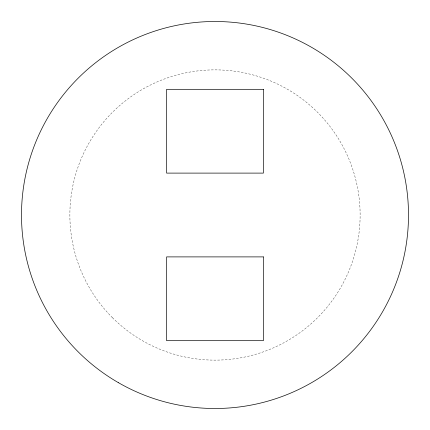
<?xml version="1.0" encoding="UTF-8"?>
<svg xmlns="http://www.w3.org/2000/svg" width="430" height="430" viewBox="0 0 430 430"><rect width="100%" height="100%" fill="white"/><g stroke="black" fill="none" stroke-linecap="round" stroke-linejoin="round"><path stroke-width="0.32" stroke-dasharray="2.15 1.61" d="M112.38 317.619A145.125 145.125 0 0 0 355.18 252.56A145.125 145.125 0 0 0 177.439 74.82A145.125 145.125 0 0 0 112.38 317.619"/><path stroke-width="0.64" d="M263.375 89.316L166.625 89.316L166.625 173.107L263.375 173.107L263.375 89.316M263.375 256.893L166.625 256.893L166.625 340.684L263.375 340.684L263.375 256.893M118.25 382.576A193.5 193.5 0 0 0 408.5 215A193.5 193.5 0 0 0 118.25 47.424A193.5 193.5 0 0 0 118.25 382.576"/></g></svg>
